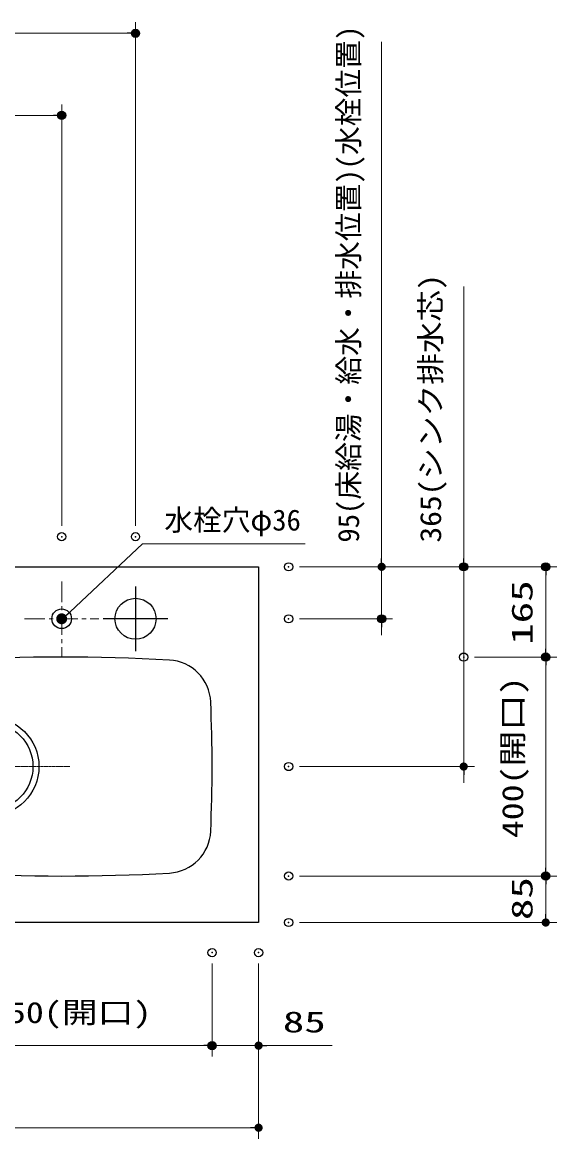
# Model space of a CAD drawing. Units: millimetres, scale not verified. Extents: x -9797 to 9797, y -4555 to 4555.
# Drawn here: x -5790 to -4814, y 590 to 2630 of the extents above; entities that cross this region are included whole.
import ezdxf
from ezdxf.enums import TextEntityAlignment as Align

# ---------------------------------------------------------------- set-up
doc = ezdxf.new("R2010")
doc.units = ezdxf.units.MM
doc.header["$LTSCALE"] = 30
doc.header["$PDMODE"] = 32
doc.header["$PDSIZE"] = 15
doc.linetypes.add('USER2', pattern=[2, 1.25, -0.25, 0.25, -0.25])
for name, color, linetype, lineweight in [('0-0_0', 7, 'Continuous', 25), ('0-1_細線ﾚｲﾔｰ', 91, 'Continuous', 5), ('0-2_1', 7, 'Continuous', 25), ('0-3_寸法ﾚｲﾔｰ', 30, 'Continuous', 13), ('0-4_DEFPOINTS', 7, 'Continuous', 25)]:
    doc.layers.add(name, color=color, linetype=linetype, lineweight=lineweight)
doc.styles.add('ＭＳ ゴシック', font='')
doc.styles.get('ＭＳ ゴシック').set_extended_font_data('MS Gothic')

# ---------------------------------------------------------------- blocks, each defined once
blk = doc.blocks.new('_DOT')
at = {"layer": '0-0_0', "color": 30}
blk.add_line((-15, 0), (-30, 0), dxfattribs=at)
for points in [[(0, 0), (-15, 0), (-14.88, 1.88)], [(0, 0), (-14.88, -1.88), (-15, 0)], [(0, 0), (-14.88, 1.88), (-14.53, 3.73)], [(0, 0), (-14.53, -3.73), (-14.88, -1.88)], [(0, 0), (-14.53, 3.73), (-13.95, 5.52)], [(0, 0), (-13.95, -5.52), (-14.53, -3.73)], [(0, 0), (-13.95, 5.52), (-13.14, 7.23)], [(0, 0), (-13.14, -7.23), (-13.95, -5.52)], [(0, 0), (-13.14, 7.23), (-12.14, 8.82)], [(0, 0), (-12.14, -8.82), (-13.14, -7.23)], [(0, 0), (-12.14, 8.82), (-10.93, 10.27)], [(0, 0), (-10.93, -10.27), (-12.14, -8.82)], [(0, 0), (-10.93, 10.27), (-9.56, 11.56)], [(0, 0), (-9.56, -11.56), (-10.93, -10.27)], [(0, 0), (-9.56, 11.56), (-8.04, 12.66)], [(0, 0), (-8.04, -12.66), (-9.56, -11.56)], [(0, 0), (-8.04, 12.66), (-6.39, 13.57)], [(0, 0), (-6.39, -13.57), (-8.04, -12.66)], [(0, 0), (-6.39, 13.57), (-4.64, 14.27)], [(0, 0), (-4.64, -14.27), (-6.39, -13.57)], [(0, 0), (-4.64, 14.27), (-2.81, 14.73)], [(0, 0), (-2.81, -14.73), (-4.64, -14.27)], [(0, 0), (-2.81, 14.73), (-0.94, 14.97)], [(0, 0), (-0.94, -14.97), (-2.81, -14.73)], [(0, 0), (-0.94, 14.97), (0.94, 14.97)], [(0, 0), (0.94, -14.97), (-0.94, -14.97)], [(0, 0), (0.94, 14.97), (2.81, 14.73)], [(0, 0), (2.81, 14.73), (4.64, 14.27)], [(0, 0), (4.64, 14.27), (6.39, 13.57)], [(0, 0), (6.39, 13.57), (8.04, 12.66)], [(0, 0), (8.04, 12.66), (9.56, 11.56)], [(0, 0), (9.56, 11.56), (10.93, 10.27)], [(0, 0), (10.93, 10.27), (12.14, 8.82)], [(0, 0), (12.14, 8.82), (13.14, 7.23)], [(0, 0), (13.14, 7.23), (13.95, 5.52)], [(0, 0), (13.95, 5.52), (14.53, 3.73)], [(0, 0), (14.53, 3.73), (14.88, 1.88)], [(0, 0), (14.88, 1.88), (15, 0)], [(0, 0), (2.81, -14.73), (0.94, -14.97)], [(0, 0), (4.64, -14.27), (2.81, -14.73)], [(0, 0), (6.39, -13.57), (4.64, -14.27)], [(0, 0), (8.04, -12.66), (6.39, -13.57)], [(0, 0), (9.56, -11.56), (8.04, -12.66)], [(0, 0), (10.93, -10.27), (9.56, -11.56)], [(0, 0), (12.14, -8.82), (10.93, -10.27)], [(0, 0), (13.14, -7.23), (12.14, -8.82)], [(0, 0), (13.95, -5.52), (13.14, -7.23)], [(0, 0), (14.53, -3.73), (13.95, -5.52)], [(0, 0), (14.88, -1.88), (14.53, -3.73)], [(0, 0), (15, 0), (14.88, -1.88)]]:
    blk.add_solid(points, dxfattribs=at)
blk = doc.blocks.new('A$C5C1B3719')
at = {"layer": '0-0_0', "color": 1}
for p, q in [((0, 1773.4), (0, -1773.4)), ((1773.4, 0), (-1773.4, 0))]:
    blk.add_line(p, q, dxfattribs=at)
blk.add_circle((0, 0), 1125, dxfattribs=at)
blk = doc.blocks.new('MUJI\u3000W1800 Ｒシンク\u3000平面図')
at = {"layer": '0-1_細線ﾚｲﾔｰ', "linetype": 'USER2', "lineweight": 9}
for p, q in [((-14760, 4140.7), (-14760, 12959.3)), ((-10350.7, 8550), (-19169.3, 8550))]:
    blk.add_line(p, q, dxfattribs=at)
at = {"layer": '0-2_1'}
for radius in [2715, 2385]:
    blk.add_circle((-14760, 8550), radius, dxfattribs=at)
for centre, radius, start, end in [((-16681.6, 12099.3), 2293.7, 93.67776, 180.1549), ((-10860, -95652.9), 110202.9, 86.89529, 93.10471), ((-5022.6, 11991.8), 2400, 2.41742, 86.86378), ((64950, 8550), 84000, 177.58258, 182.41742), ((-86550, 8550), 84000, 357.58258, 2.41742), ((-16577.4, 5108.2), 2400, 182.41742, 266.86378), ((-5022.6, 5108.2), 2400, 273.13622, 357.58258), ((-10800, 110550), 108000, 266.86378, 273.13622)]:
    blk.add_arc(centre, radius, start, end, dxfattribs=at)

msp = doc.modelspace()

# ---------------------------------------------------------------- linework, layer by layer
at = {"layer": '0-0_0'}
msp.add_lwpolyline([(-5358.51, 985), (-7158.51, 985), (-7158.51, 1635), (-5358.51, 1635)], close=True, dxfattribs=at)
at = {"layer": '0-1_細線ﾚｲﾔｰ', "linetype": 'USER2', "lineweight": 9}
for p, q in [((-5718.51, 1608), (-5718.51, 1472)), ((-5786.51, 1540), (-5650.51, 1540))]:
    msp.add_line(p, q, dxfattribs=at)
at = {"layer": '0-2_1'}
msp.add_circle((-5718.51, 1540), 18, dxfattribs=at)
at = {"layer": '0-3_寸法ﾚｲﾔｰ'}
for p, q in [((-5583.51, 1710), (-5583.51, 2630)), ((-7143.51, 2610), (-5598.51, 2610)), ((-5133.51, 1635), (-5133.51, 2594.52)), ((-5718.51, 1710), (-5718.51, 2480)), ((-7143.51, 2460), (-5733.51, 2460)), ((-4983.51, 1635), (-4983.51, 2147.29)), ((-5133.51, 1650), (-5133.51, 1665)), ((-4983.51, 1650), (-4983.51, 1665)), ((-5283.51, 1635), (-4813.51, 1635)), ((-5283.51, 1635), (-5113.51, 1635)), ((-5283.51, 1635), (-4963.51, 1635)), ((-5133.51, 1635), (-5133.51, 1540)), ((-4983.51, 1270), (-4983.51, 1635)), ((-4833.51, 1485), (-4833.51, 1620)), ((-5283.51, 1540), (-5113.51, 1540)), ((-5133.51, 1525), (-5133.51, 1510)), ((-4963.51, 1470), (-4813.51, 1470)), ((-4963.51, 1470), (-4813.51, 1470)), ((-4833.51, 1085), (-4833.51, 1455)), ((-5283.51, 1270), (-4963.51, 1270)), ((-4983.51, 1255), (-4983.51, 1240)), ((-5283.51, 1070), (-4813.51, 1070)), ((-5283.51, 1070), (-4813.51, 1070)), ((-4833.51, 1000), (-4833.51, 1055)), ((-5283.51, 985), (-4813.51, 985)), ((-5443.51, 910), (-5443.51, 740)), ((-5443.51, 910), (-5443.51, 740)), ((-5358.51, 910), (-5358.51, 740)), ((-5358.51, 910), (-5358.51, 590)), ((-5458.51, 760), (-5978.51, 760)), ((-5458.51, 760), (-5473.51, 760)), ((-5358.51, 760), (-5443.51, 760)), ((-5358.51, 760), (-5223.75, 760)), ((-5343.51, 760), (-5328.51, 760)), ((-5373.51, 610), (-7143.51, 610))]:
    msp.add_line(p, q, dxfattribs=at)
msp.add_lwpolyline([(-5273.08, 1677.11), (-5570.82, 1677.11), (-5703.03, 1552.66)], dxfattribs=at)
at = {"layer": '0-4_DEFPOINTS'}
for p in [(-5583.51, 2610), (-5718.51, 2460), (-5718.51, 1690), (-5583.51, 1690), (-5303.51, 1635), (-4983.51, 1635), (-4833.51, 1635), (-5303.51, 1540), (-5133.51, 1540), (-4983.51, 1470), (-4833.51, 1470), (-5303.51, 1270), (-5303.51, 1070), (-4833.51, 1070), (-5303.51, 985), (-5443.51, 930), (-5358.51, 930), (-5443.51, 760)]:
    msp.add_point(p, dxfattribs=at)

# ---------------------------------------------------------------- block references
at = {"layer": '0-0_0', "xscale": 0.03333333, "yscale": 0.03333333}
msp.add_blockref('A$C5C1B3719', (-5583.51, 1540), dxfattribs=at)
at = {"layer": '0-2_1', "xscale": 0.03333333, "yscale": 0.03333333}
msp.add_blockref('MUJI\u3000W1800 Ｒシンク\u3000平面図', (-5358.51, 985), dxfattribs=at)
at = {"layer": '0-3_寸法ﾚｲﾔｰ', "xscale": 0.5, "yscale": 0.5}
for p in [(-5583.51, 2610), (-5718.51, 2460), (-5443.51, 760), (-5443.51, 760), (-5358.51, 610)]:
    msp.add_blockref('_DOT', p, dxfattribs=at)
at = {"layer": '0-3_寸法ﾚｲﾔｰ'}
for p, xscale, yscale, rotation in [((-5133.51, 1635), 0.5, 0.5, 270), ((-4983.51, 1635), 0.5, 0.5, 270), ((-4833.51, 1635), 0.5, 0.5, 90), ((-5718.51, 1540), 0.6666667, 0.6666667, 219.27082), ((-5133.51, 1540), 0.5, 0.5, 90), ((-4833.51, 1470), 0.5, 0.5, 270), ((-4833.51, 1470), 0.5, 0.5, 90), ((-4983.51, 1270), 0.5, 0.5, 90), ((-4833.51, 1070), 0.5, 0.5, 270), ((-4833.51, 1070), 0.5, 0.5, 90), ((-4833.51, 985), 0.5, 0.5, 270), ((-5358.51, 760), 0.5, 0.5, 180)]:
    msp.add_blockref('_DOT', p, dxfattribs=dict(at, xscale=xscale, yscale=yscale, rotation=rotation))

# ---------------------------------------------------------------- texts
at = {"layer": '0-3_寸法ﾚｲﾔｰ', "style": 'ＭＳ ゴシック'}
msp.add_text('95(床給湯・給水・排水位置)(水栓位置)', height=38.48, rotation=90, dxfattribs=at).set_placement((-5163.26, 1679.29), align=Align.BOTTOM_LEFT)
for s, height, width, p in [('365(シンク排水芯)', 38.48, 1.1, (-5013.26, 1679.29)), ('165', 38.49, 1.5, (-4846.11, 1492.5)), ('400(開口)', 38.49, 1.25, (-4863.26, 1139.14)), ('85', 38.49, 1.5, (-4846.11, 989.41))]:
    msp.add_text(s, height=height, rotation=90, dxfattribs=dict(at, width=width)).set_placement(p, align=Align.BOTTOM_LEFT)
at = {"layer": '0-3_寸法ﾚｲﾔｰ', "color": 7, "style": 'ＭＳ ゴシック'}
msp.add_text('水栓穴φ36', height=38.48, dxfattribs=at).set_placement((-5530.82, 1689.71), align=Align.BOTTOM_LEFT)
at = {"layer": '0-3_寸法ﾚｲﾔｰ', "style": 'ＭＳ ゴシック'}
for s, width, p in [('550(開口)', 1.25, (-5849.37, 789.74)), ('85', 1.5, (-5314.23, 772.6))]:
    msp.add_text(s, height=38.49, dxfattribs=dict(at, width=width)).set_placement(p, align=Align.BOTTOM_LEFT)

doc.saveas('drawing.dxf')
